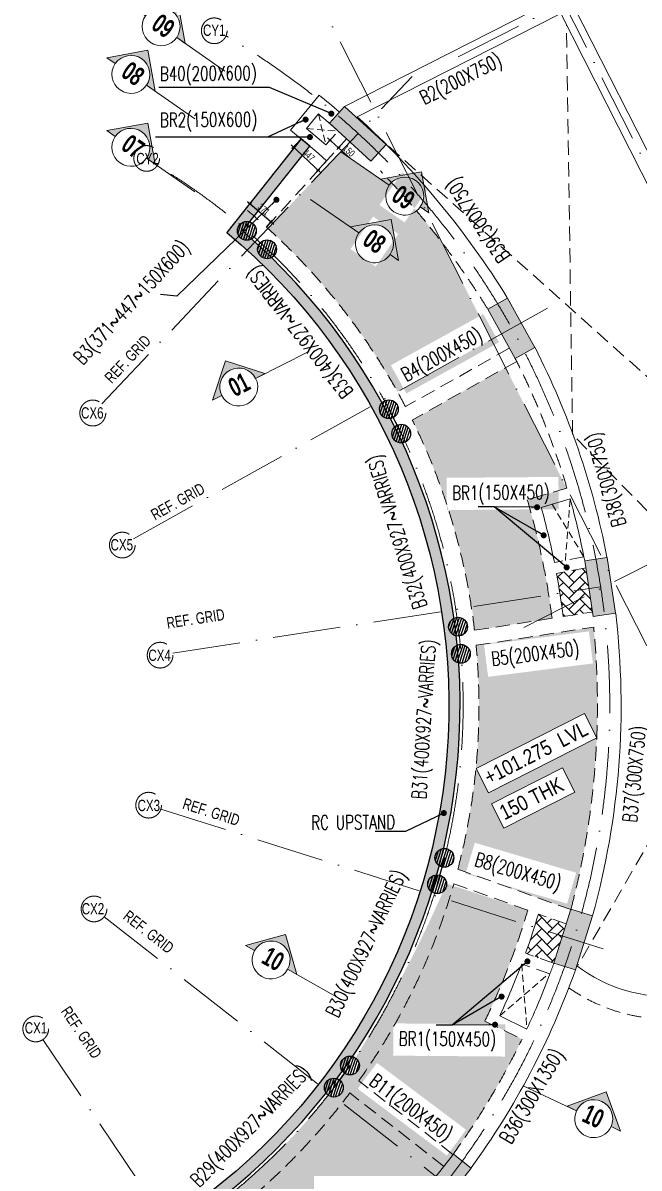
# Model space of a CAD drawing. Header units: millimetres. Extents: x 38 to 25171369, y -3 to 53837.
# Drawn here: x 8260 to 16453, y 26774 to 41989 of the extents above; entities that cross this region are included whole.
import ezdxf

# ---------------------------------------------------------------- set-up
doc = ezdxf.new("R2010")
doc.units = ezdxf.units.MM
for name, pattern in [('ACAD_ISO10W100', [18, 12, -3, 0, -3]), ('CONTINOUS', [0]), ('HIDDEN', [9.524999999999999, 6.349999999999999, -3.174999999999999])]:
    doc.linetypes.add(name, pattern=pattern)
doc.layers.add('Arch-Comments', color=30, linetype='Continuous', plot=False)
for name, color, linetype, lineweight in [('Elevation-1', 41, 'Continuous', 20), ('G-ANNO-SYMB', 111, 'Continuous', 9), ('Grids', 9, 'ACAD_ISO10W100', 5), ('S - SLAB TXT', 2, 'Continuous', 13), ('S-BEAM-IDEN', 2, 'Continuous', 9), ('S-COL HATCH', 8, 'Continuous', 0), ('S-COLUMN', 6, 'Continuous', 9), ('slab thk box', 8, 'Continuous', 15), ('STR-BEAM', 2, 'CONTINOUS', 18), ('STR-CUTOUT', 1, 'Continuous', 13)]:
    doc.layers.add(name, color=color, linetype=linetype, lineweight=lineweight)
for name, color, linetype in [('Hatch', 8, 'Continuous'), ('S- Structural', 5, 'Continuous'), ('Structural', 5, 'Continuous')]:
    doc.layers.add(name, color=color, linetype=linetype)
doc.styles.add('Dim.s & Anno.(Misc.)', font='ARIALN.TTF')
doc.styles.add('EL', font='swisscl.ttf')
doc.styles.add('ROMANS', font='simplex.shx', dxfattribs={"width": 0.75})
doc.styles.add('S - GRID TXT', font='ARIALN.TTF')
doc.styles.add('SOBHA', font='swisscl.ttf')
doc.styles.add('Swis721 LtCn BT_B', font='', dxfattribs={"width": 0.9, "height": 249.9999999999997})
doc.styles.get('Swis721 LtCn BT_B').set_extended_font_data('Swis721 LtCn BT', bold=True)
doc.dimstyles.new('A-GFC-100', dxfattribs={"dimtxt": 200, "dimasz": 100, "dimexe": 100, "dimexo": 0, "dimgap": 0, "dimtad": 0, "dimdec": 0, "dimzin": 1, "dimdsep": 46, "dimtxsty": 'Dim.s & Anno.(Misc.)', "dimblk": 'ARCHTICK', "dimcen": 0, "dimdle": 100, "dimclrd": 8, "dimclre": 8, "dimclrt": 6, "dimazin": 2, "dimtfac": 1, "dimtdec": 0, "dimtmove": 0, "dimatfit": 3, "dimfxl": 1, "dimtolj": 1, "dimlwd": -1, "dimlwe": 9, "dimarcsym": 0})
doc.dimstyles.new('S-30', dxfattribs={"dimscale": 30, "dimtxt": 3, "dimasz": 1.25, "dimexe": 1, "dimexo": 0, "dimgap": 0.5, "dimtad": 1, "dimdec": 0, "dimrnd": 0.0005, "dimzin": 0, "dimdsep": 46, "dimtxsty": 'EL', "dimblk": 'ARCHTICK', "dimcen": 0.09, "dimdle": 1.5, "dimclrd": 251, "dimclre": 251, "dimclrt": 6, "dimadec": 0, "dimazin": 0, "dimtfac": 1, "dimtdec": 0, "dimtofl": 0, "dimtmove": 0, "dimatfit": 3, "dimfxl": 2, "dimtolj": 1, "dimtzin": 0, "dimlwd": -1, "dimlwe": -1, "dimarcsym": 0})
pattern_1 = [(45.00000000000002, (-57983.54831092059, 1832.773457797273), (-22.4506403026729, 22.45064030267288), [])]
pattern_2 = [(45, (0, 0), (0, 143.6840979371064), [304.8, -101.6]), (135, (71.842, 71.842), (1.42e-14, 143.6840979371064), [304.8, -101.6])]

# ---------------------------------------------------------------- blocks, each defined once
blk = doc.blocks.new('TRETWREW')
at = {"layer": 'Hatch', "ltscale": 25}
h = blk.add_hatch(dxfattribs=at)
h.set_pattern_fill('ANSI31', color=9, scale=10, angle=-26.91905313455807)
h.set_pattern_definition(pattern_1)
edge = h.paths.add_edge_path()
edge.add_arc((39696.98783469945, -112658.1555643361), 125, 0, 360)
h = blk.add_hatch(dxfattribs=at)
h.set_pattern_fill('ANSI31', color=9, scale=10, angle=-26.91905313455807)
h.set_pattern_definition(pattern_1)
edge = h.paths.add_edge_path()
edge.add_arc((39826.12329175323, -112997.7961915768), 125, 0, 360)
h = blk.add_hatch(dxfattribs=at)
h.set_pattern_fill('ANSI31', color=9, scale=10, angle=-26.91905313455807)
h.set_pattern_definition(pattern_1)
edge = h.paths.add_edge_path()
edge.add_arc((40308.12415572628, -115626.5463264379), 125, 0, 360)
h = blk.add_hatch(dxfattribs=at)
h.set_pattern_fill('ANSI31', color=9, scale=10, angle=-26.91905313455807)
h.set_pattern_definition(pattern_1)
edge = h.paths.add_edge_path()
edge.add_arc((40307.76086553558, -115989.9078405667), 125, 0, 360)
h = blk.add_hatch(dxfattribs=at)
h.set_pattern_fill('ANSI31', color=9, scale=10, angle=-26.91905313455807)
h.set_pattern_definition(pattern_1)
edge = h.paths.add_edge_path()
edge.add_arc((39820.33176905289, -118618.567249991), 125, 0, 360)
h = blk.add_hatch(dxfattribs=at)
h.set_pattern_fill('ANSI31', color=9, scale=10, angle=-26.91905313455807)
h.set_pattern_definition(pattern_1)
edge = h.paths.add_edge_path()
edge.add_arc((39690.39496183023, -118957.9021112546), 125, 0, 360)
h = blk.add_hatch(dxfattribs=at)
h.set_pattern_fill('ANSI31', color=9, scale=10, angle=-26.91905313455807)
h.set_pattern_definition(pattern_1)
edge = h.paths.add_edge_path()
edge.add_arc((38267.50707734376, -121274.6068796757), 125, 0, 360)
h = blk.add_hatch(dxfattribs=at)
h.set_pattern_fill('ANSI31', color=9, scale=10, angle=-26.91905313455807)
h.set_pattern_definition(pattern_1)
edge = h.paths.add_edge_path()
edge.add_arc((38267.50707734376, -121274.6068796757), 125, 0, 360)
h = blk.add_hatch(dxfattribs=at)
h.set_pattern_fill('ANSI31', color=9, scale=10, angle=-26.91905313455807)
h.set_pattern_definition(pattern_1)
edge = h.paths.add_edge_path()
edge.add_arc((38023.60490548611, -121543.9457972087), 125, 0, 360)
h = blk.add_hatch(dxfattribs=at)
h.set_pattern_fill('ANSI31', color=9, scale=10, angle=-26.91905313455807)
h.set_pattern_definition(pattern_1)
edge = h.paths.add_edge_path()
edge.add_arc((35899.46816485748, -123167.3621091712), 125, 0, 360)
h = blk.add_hatch(dxfattribs=at)
h.set_pattern_fill('ANSI31', color=9, scale=10, angle=-26.91905313455807)
h.set_pattern_definition(pattern_1)
edge = h.paths.add_edge_path()
edge.add_arc((35575.54355004802, -123331.9967527296), 125, 0, 360)
at = {"layer": 'S-COL HATCH'}
h = blk.add_hatch(color=256, dxfattribs=at)
h.dxf.hatch_style = 1
h.paths.add_polyline_path([(41323.69698365778, -111878.20008252), (41604.54752298817, -111772.734568987), (41868.21130683645, -112474.8609173819), (41587.36076746881, -112580.3264308925)])
h = blk.add_hatch(color=256, dxfattribs=at)
h.dxf.hatch_style = 1
h.paths.add_polyline_path([(41323.69698367267, -111878.2000825405), (41604.54752301425, -111772.7345690038), (41868.2113068141, -112474.8609173893), (41587.36076746881, -112580.3264308925)])
h = blk.add_hatch(color=256, dxfattribs=at)
h.dxf.hatch_style = 1
h.paths.add_polyline_path([(42082.33722157031, -115034.7154027819), (42382.11678547039, -115023.217009684), (42410.86276826635, -115772.6659195348), (42111.08320434019, -115784.1643126662)])
h = blk.add_hatch(color=256, dxfattribs=at)
h.dxf.hatch_style = 1
h.paths.add_polyline_path([(41721.36178589984, -118600.6382852941), (42005.95687494799, -118695.5363109409), (41768.71181083843, -119407.0240336265), (41484.1167217642, -119312.1260080095)])
h = blk.add_hatch(color=256, dxfattribs=at)
h.dxf.hatch_style = 1
h.paths.add_polyline_path([(39459.45082117244, -122644.8417521864), (39673.6349831596, -122854.9016120955), (39148.48533337191, -123390.3620170857), (38934.30117132515, -123180.3021571673)])
h = blk.add_hatch(color=8, dxfattribs=at)
h.dxf.hatch_style = 1
h.paths.add_polyline_path([(36591.75819062814, -124838.6545019522), (36718.84159290045, -125110.4077151231), (36039.45855994523, -125428.116220707), (35912.37515768781, -125156.3630075268)])
at = {"layer": 'S-COLUMN', "elevation": 1.3216095e-09}
for points in [[(41323.69698365778, -111878.20008252), (41604.54752298817, -111772.734568987), (41868.21130683645, -112474.8609173819), (41587.36076746881, -112580.3264308925)], [(42082.33722157031, -115034.7154027819), (42382.11678547039, -115023.217009684), (42410.86276826635, -115772.6659195348), (42111.08320434019, -115784.1643126662)], [(41721.36178589984, -118600.6382852941), (42005.95687494799, -118695.5363109409), (41768.71181083843, -119407.0240336265), (41484.1167217642, -119312.1260080095)]]:
    blk.add_lwpolyline(points, close=True, dxfattribs=at)
at = {"layer": 'S-COLUMN', "color": 30, "elevation": 1.3216095e-09}
for points in [[(41323.69698367267, -111878.2000825405), (41604.54752301425, -111772.7345690038), (41868.2113068141, -112474.8609173893), (41587.36076746881, -112580.3264308925)], [(36591.75819062814, -124838.6545019522), (36718.84159290045, -125110.4077151231), (36039.45855994523, -125428.116220707), (35912.37515768781, -125156.3630075268)]]:
    blk.add_lwpolyline(points, close=True, dxfattribs=at)
at = {"layer": 'S-COLUMN'}
blk.add_lwpolyline([(39459.45082117244, -122644.8417521864), (39673.6349831596, -122854.9016120955), (39148.48533337191, -123390.3620170857), (38934.30117132515, -123180.3021571673)], close=True, dxfattribs=at)
at = {"layer": 'Structural', "ltscale": 25}
for centre in [(39696.98783469945, -112658.1555643361, 1.3216095e-09), (39826.12329175323, -112997.7961915768, 1.3216095e-09), (40308.12415572628, -115626.5463264379, 1.3216095e-09), (40307.76086553558, -115989.9078405667, 1.3216095e-09), (39820.33176905289, -118618.567249991, 1.3216095e-09), (39690.39496183023, -118957.9021112546, 1.3216095e-09), (38267.50707734376, -121274.6068796757, 1.3216095e-09), (38023.60490548611, -121543.9457972087, 1.3216095e-09), (35899.46816485748, -123167.3621091712, 1.3216095e-09), (35575.54355004802, -123331.9967527296, 1.3216095e-09)]:
    blk.add_circle(centre, 125, dxfattribs=at)
blk = doc.blocks.new('_ArchTick')
at = {"color": 0, "linetype": 'ByBlock', "const_width": 0.15}
blk.add_lwpolyline([(-0.5, -0.5), (0.5, 0.5)], dxfattribs=at)
blk = doc.blocks.new('A$Ce47450c8')
at = {"layer": 'G-ANNO-SYMB', "extrusion": (0, 0, -1)}
h = blk.add_hatch(color=9, dxfattribs=at)
edge = h.paths.add_edge_path(flags=0)
edge.add_line((-136.8343995958566, 252.34375), (0, 252.34375))
edge.add_line((0, 252.34375), (-390.3115636557341, 642.6553136575967))
edge.add_line((-390.3115636557341, 642.6553136575967), (-780.6231273114681, 252.34375))
edge.add_line((-780.6231273114681, 252.34375), (-641.5218995958566, 252.34375))
edge.add_arc((-389.1781495958566, 252.34375), 252.3437499999996, -1.1368683772161603e-13, 180.0000000000005, ccw=False)
for p, q in [((390.3115636557341, 642.6553136575967), (0, 252.34375)), ((390.3115636557341, 642.6553136575967), (780.6231273114681, 252.34375)), ((136.8343995958566, 252.34375), (0, 252.34375)), ((641.5218995958566, 252.34375), (780.6231273114681, 252.34375))]:
    blk.add_line(p, q, dxfattribs=at)
at = {"layer": 'G-ANNO-SYMB', "color": 1, "extrusion": (0, 0, -1)}
for p, q in [((390.3115636557341, 642.6553136575967), (0, 252.34375)), ((780.6231273114681, 252.34375), (390.3115636557341, 642.6553136575967)), ((0, 252.34375), (136.8343995958566, 252.34375))]:
    blk.add_line(p, q, dxfattribs=at)
at = {"layer": 'G-ANNO-SYMB', "color": 2, "extrusion": (0, 0, -1)}
blk.add_line((641.5218995958566, 252.34375), (1422.985443849117, 252.34375), dxfattribs=at)
at = {"layer": 'G-ANNO-SYMB', "color": 5, "extrusion": (0, 0, -1)}
blk.add_line((641.5218995958566, 252.34375), (780.6231273114681, 252.34375), dxfattribs=at)
at = {"layer": 'G-ANNO-SYMB', "extrusion": (0, 0, -1)}
blk.add_arc((-389.1781495958566, 252.34375), 252.34375, 0, 180, dxfattribs=at)
at = {"layer": 'G-ANNO-SYMB', "color": 2, "extrusion": (0, 0, -1)}
for radius, start, end in [(252.3437499999996, 0, 180), (252.34375, 180, 0)]:
    blk.add_arc((-389.1781495958566, 252.34375), radius, start, end, dxfattribs=at)
blk = doc.blocks.new('*D12')
at = {"layer": 'Arch-Comments', "color": 251, "linetype": 'Continuous', "ltscale": 20, "transparency": 16777216}
for p, q in [((25176445.55685996, 12305892.15720243), (25176525.261326, 12305984.23381895)), ((25176471.60338988, 12305991.00330127), (25176820.25846585, 12305689.19630927)), ((25176726.16508497, 12305649.25374238), (25176805.86955102, 12305741.33035889))]:
    blk.add_line(p, q, dxfattribs=at)
at = {"layer": 'Arch-Comments', "color": 251, "ltscale": 20, "transparency": 16777216, "xscale": 37.5, "yscale": 37.5, "zscale": 37.5}
for p, rotation in [((25176505.62681536, 12305961.5515353), 139.1194879549326), ((25176786.23504037, 12305718.64807525), 319.1194879549327)]:
    blk.add_blockref('_ArchTick', p, dxfattribs=dict(at, rotation=rotation))
at = {"layer": 'Arch-Comments', "color": 6, "ltscale": 20, "transparency": 16777216, "insert": (25176685.91404832, 12305886.28931802), "char_height": 90, "attachment_point": 5, "rotation": 319.11948795493265, "style": 'EL'}
blk.add_mtext('\\A1;371', dxfattribs=at)
blk = doc.blocks.new('*D11')
at = {"layer": 'Arch-Comments', "color": 251, "linetype": 'Continuous', "ltscale": 20, "transparency": 16777216}
for p, q in [((25177183.80334902, 12306821.80577147), (25177062.41136142, 12306691.68879312)), ((25177049.97249655, 12306744.32219165), (25177442.64557178, 12306377.97979973)), ((25177510.66870502, 12306516.8583638), (25177389.27671743, 12306386.74138545))]:
    blk.add_line(p, q, dxfattribs=at)
at = {"layer": 'Arch-Comments', "color": 251, "ltscale": 20, "transparency": 16777216, "xscale": 37.5, "yscale": 37.5, "zscale": 37.5}
for p, rotation in [((25177082.87635616, 12306713.62469953), 136.9868268107404), ((25177409.74171217, 12306408.67729186), 316.9868268107403)]:
    blk.add_blockref('_ArchTick', p, dxfattribs=dict(at, rotation=rotation))
at = {"layer": 'Arch-Comments', "color": 6, "ltscale": 20, "transparency": 16777216, "insert": (25177287.23902366, 12306605.02280851), "char_height": 90, "attachment_point": 5, "rotation": 316.98682681074035, "style": 'EL'}
blk.add_mtext('\\A1;447', dxfattribs=at)
blk = doc.blocks.new('*D13')
at = {"layer": 'Arch-Comments', "color": 251, "linetype": 'Continuous', "ltscale": 20, "transparency": 16777216}
for p, q in [((25177536.80522703, 12306836.50821901), (25177681.44384404, 12306705.72339394)), ((25177596.61351568, 12306835.55694776), (25177550.06262709, 12306784.0750106)), ((25177707.8739903, 12306734.95323616), (25177661.32310172, 12306683.47129901)), ((25177681.44384404, 12306705.72339394), (25177846.60659185, 12306556.38028262))]:
    blk.add_line(p, q, dxfattribs=at)
at = {"layer": 'Arch-Comments', "color": 251, "ltscale": 20, "transparency": 16777216, "xscale": 37.5, "yscale": 37.5, "zscale": 37.5}
for p, rotation in [((25177570.18336941, 12306806.32710553), 137.879549344783), ((25177681.44384404, 12306705.72339394), 317.879549344783)]:
    blk.add_blockref('_ArchTick', p, dxfattribs=dict(at, rotation=rotation))
at = {"layer": 'Arch-Comments', "color": 6, "ltscale": 20, "transparency": 16777216, "insert": (25177818.90604513, 12306663.78986382), "char_height": 90, "attachment_point": 5, "rotation": 317.87954934478296, "style": 'EL'}
blk.add_mtext('\\A1;150', dxfattribs=at)
blk = doc.blocks.new('A$Cab1eb2bb')
at = {"layer": 'Grids', "ltscale": 75}
for p, q in [((23558.93429214507, 18792.39054869674), (7987.421775173396, 49465.25243998133)), ((20691.56877627224, 18065.57484577968), (5414.528942607343, 48158.56991892681)), ((10238.77303346619, 41540.52715973369), (21910.32075315714, 47466.72232264653)), ((5502.477636694909, 36932.37535189651, 1.3216095e-09), (9628.467433072627, 41279.83971628174, 1.3216095e-09)), ((11114.18298839032, 33958.09579973854), (25155.67011968792, 41087.620959213)), ((5924.496109534055, 35137.81513457931, 1.3216095e-09), (11622.50464575365, 38311.69916542247, 1.3216095e-09)), ((6446.626295007765, 33618.07424323447), (12134.15564741194, 34498.8918426577)), ((6288.34761634469, 31547.37632509135), (12167.05485419184, 29688.70035994612)), ((5533.895699046553, 30115.14536623657, 1.3216095e-09), (10696.26974742114, 26080.09778568708, 1.3216095e-09)), ((4719.7595856525, 28484.12621783838, 1.3216095e-09), (7848.76661651954, 23845.46802416258, 1.3216095e-09))]:
    blk.add_line(p, q, dxfattribs=at)
at = {"layer": 'Grids', "color": 6, "linetype": 'ByBlock', "ltscale": 75}
for centre, radius in [((6997.830463547259, 41887.45379761606, 1.3216095e-09), 170.6473444888076), ((6099.413326881826, 40191.58722092211), 170.6473444888076), ((5382.83515567705, 36808.70822970569, 1.3216095e-09), 172.069405692881), ((5775.416037581861, 35054.77509406768, 1.3216095e-09), 170.6473444888076), ((6278.01819100976, 33591.77170633152, 1.073208e-09), 170.6473444888076), ((6125.643063876778, 31598.83256657236), 170.6473444888076), ((5399.44370893389, 30220.23189504072, 1.3216095e-09), 170.6473444888076), ((4624.330765057355, 28625.59655529819, 1.3216095e-09), 170.6473444888076)]:
    blk.add_circle(centre, radius, dxfattribs=at)
at = {"layer": 'Grids', "ltscale": 75}
for radius, start, end in [(10311.2632911457, 291.9205277631461, 59.65161588261652), (8362.226871117962, 291.2225411835673, 59.08585606093454)]:
    blk.add_arc((1944.365141808987, 32920.81703097187, 1.3216095e-09), radius, start, end, dxfattribs=at)
at = {"layer": 'Grids', "color": 6, "linetype": 'ByBlock', "ltscale": 75, "style": 'SOBHA'}
for s, p in [('CY1', (6848.120384950191, 41819.96090638451, 1.3216095e-09)), ('CY2', (5961.965937167406, 40114.46888973564)), ('CX2', (5236.143631022423, 30148.00982124731, 1.3216095e-09)), ('CX1', (4478.79196242243, 28565.53135433793, 1.3216095e-09))]:
    blk.add_text(s, height=150, dxfattribs=at).set_placement(p)
for s, rotation, p in [('REF. GRID', 46.52380410090938, (5633.976580187678, 37192.23696080782, 1.3216095e-09)), ('CX6', 1.067217058e-07, (5226.806761279703, 36735.73410964757, 1.3216095e-09)), ('REF. GRID', 29.1185227207117, (6209.67408009246, 35378.87741216086)), ('CX5', 1.067217058e-07, (5619.310990214348, 34983.79683052376, 1.3216095e-09)), ('REF. GRID', 8.803360060346506, (6376.427584696561, 33942.94721287675)), ('CX4', 1.067217058e-07, (6121.845628459007, 33515.68416800164, 1.0172849e-09)), ('CX3', 1.067217058e-07, (5978.49161285907, 31520.33050732129)), ('REF. GRID', 342.454563129624, (6565.159860409797, 31554.87158901617)), ('REF. GRID', 321.9878796218381, (5772.642043858766, 30095.45116854646)), ('REF. GRID', 304.0016348000889, (4953.038349915296, 28860.09750207886))]:
    blk.add_text(s, height=150, rotation=rotation, dxfattribs=at).set_placement(p)
blk = doc.blocks.new('first floor')
at = {"layer": 'Hatch', "ltscale": 20}
h = blk.add_hatch(dxfattribs=at)
h.set_pattern_fill('AR-CONC', color=1)
h.set_pattern_definition([(50, (14894.24341448396, -102949.2484268071), (182.184668996004, -15.93908553890315), [19.05, -209.5500000000001]), (354.9999999999998, (14894.24341448396, -102949.2484268071), (-35.24342142496931, 191.0568452390351), [15.23999999999999, -167.6405841699998]), (100.4514446999999, (14909.42542148381, -102950.5766803035), (146.9412470903533, 175.1177519121951), [16.19000879999999, -178.0902445999999]), (46.1842, (14894.24341448396, -102898.4484267989), (271.07904089213, -42.04232793272716), [28.57500000000007, -314.3250000000005]), (96.63555760999981, (14916.83331448585, -102901.9519268023), (237.4041340515031, 247.4261245977216), [24.28502313999997, -267.1356081599995]), (351.18415117, (14894.24341448396, -102898.4484267989), (237.4041340649772, 247.4261245855327), [22.85996707000001, -251.4597319200001]), (20.99999999999996, (14919.64341448992, -102911.1484267982), (151.6143912691325, -102.2651981870876), [19.05, -209.55]), (326, (14919.64341448992, -102911.1484267982), (61.80202834764711, 184.1879661223193), [15.24000000000001, -167.64]), (71.45144499999998, (14932.27794709056, -102919.6705266991), (213.4164192787162, 81.92276888590526), [16.19000880000001, -178.0899376]), (37.50000000000001, (14894.24341448396, -102949.2484268071), (3.088603250591816, 84.55503887315314), [0, -165.608, 0, -170.18, 0, -168.275]), (7.499999999999988, (14894.24341448396, -102949.2484268071), (66.81966251030576, 100.1805748181195), [0, -97.02800000000005, 0, -161.798, 0, -64.13500000000003]), (327.5, (14837.60141449421, -102949.2484267959), (135.5905951668714, -5.728743992673457), [0, -63.50000000000003, 0, -198.1200000000001, 0, -262.8900000000001]), (317.5, (14812.2014144957, -102949.2484268034), (148.129181386018, 25.4264910333329), [0, -82.5499999999999, 0, -131.5719999999998, 0, -186.6899999999998])])
h.paths.add_polyline_path([(25175316.87697645, 12292192.88493804, 0.5087553340001733), (25176404.68787763, 12305599.48826105), (25177300.69394226, 12306727.79806577), (25177185.63760963, 12306824.11558876), (25176196.74886371, 12305578.84179895, -0.5199095487761592), (25175115.03543915, 12292246.8135691), (25175889.69285936, 12290858.09102542), (25176020.69031581, 12290931.16404647)])
h = blk.add_hatch(dxfattribs=at)
h.set_pattern_fill('AR-HBONE', color=256)
h.set_pattern_definition([(45, (0, 0), (0, 143.6840979371064), [304.8, -101.6]), (135, (71.84200000000055, 71.84200000000419), (1.42e-14, 143.6840979371064), [304.8, -101.6])])
edge = h.paths.add_edge_path()
edge.add_arc((25170272.76437762, 12298742.92810213), 11049.00691664402, 37.30354249851377, 43.17226376123374)
edge.add_line((25178330.80427673, 12306302.59389026), (25178239.87214587, 12306286.22251503))
edge.add_line((25178239.87214587, 12306286.22251503), (25177712.35738923, 12306652.77063907))
edge.add_line((25177712.35738923, 12306652.77063907), (25176744.32970707, 12305632.78124026))
edge.add_arc((25170978.01026947, 12299292.37440389), 8570.367477949332, 29.125377758691172, 47.71486806527321, ccw=False)
edge.add_line((25178464.71243284, 12303463.76379161), (25179711.69713842, 12304158.35468571))
edge.add_line((25179711.69713842, 12304158.35468571), (25179061.54237733, 12305439.04153574))
edge = h.paths.add_edge_path()
edge.add_line((25179901.96857867, 12303783.55449035), (25178662.31892653, 12303087.45005138))
edge.add_arc((25170808.87682961, 12299224.3345601), 8752.15482430124, 7.022853066168807, 26.19261594859188, ccw=False)
edge.add_line((25179495.36829492, 12300294.41871178), (25180524.38002874, 12300453.80578786))
edge.add_arc((25170260.17376546, 12299100.58830149), 10353.02505457288, 7.510474944184998, 16.42016769738395)
edge.add_line((25180190.94585806, 12302027.17221885), (25180714.68462503, 12302182.65141978))
edge.add_line((25180714.68462503, 12302182.65141978), (25179901.96857867, 12303783.55449035))
edge = h.paths.add_edge_path()
edge.add_line((25181073.79682483, 12300336.52182196), (25179510.76618681, 12300094.41876809))
edge.add_arc((25170978.01026947, 12299292.37440389), 8570.36747795114, -5.527823941182021, 5.369792950443582, ccw=False)
edge.add_line((25179508.52156579, 12298466.79840476), (25179512.63183042, 12298458.70330353))
edge.add_line((25179512.63183042, 12298458.70330353), (25180952.75046366, 12299189.91944402))
edge.add_line((25180952.75046366, 12299189.91944402), (25181114.51759028, 12298871.32164454))
edge.add_arc((25170436.50946377, 12299307.72495368), 10686.92216673863, 357.6596608700913, 365.5242420751012)
edge = h.paths.add_edge_path()
edge.add_line((25181114.30726198, 12298866.20532954), (25179676.42118293, 12298136.12276209))
edge.add_line((25179676.42118293, 12298136.12276209), (25179508.52156579, 12298466.79840476))
edge.add_arc((25170978.01026946, 12299292.37440389), 8570.367477954582, 345.3182909056974, 354.4721760588205, ccw=False)
edge.add_line((25179268.54421312, 12297120.22209889), (25180769.94439486, 12296582.96903569))
edge.add_line((25180769.94439486, 12296582.96903569), (25180771.7334491, 12296588.63492743))
edge.add_arc((25170436.50946378, 12299307.7249537), 10686.92216673601, 345.2600963670336, 357.6322076095422)
h.paths.add_polyline_path([(25179879.71496548, 12297663.5220461), (25179715.92561295, 12297986.10258754), (25180658.0500971, 12298464.46361507), (25180821.83944964, 12298141.88307362)], flags=16)
edge = h.paths.add_edge_path()
edge.add_line((25180198.24236683, 12296575.12488649), (25179117.77889924, 12296928.5941824))
edge.add_arc((25162900.1478163, 12303937.83201584), 17667.51179278272, 328.1432328106064, 336.6260657332958, ccw=False)
edge.add_arc((25177834.05157502, 12294511.03100109), 124.9999999997664, 0, 54.63159909706428, ccw=False)
edge.add_arc((25177834.05157502, 12294511.03100109), 125, -124.40138523449258, 0, ccw=False)
edge.add_arc((25170976.12592414, 12299292.49851859), 8362.226871233566, 323.48111657514005, 324.2586384010458, ccw=False)
edge.add_arc((25177619.76040179, 12294217.58421714), 124.9999999979947, 8.537881512893364e-10, 52.115326241021876, ccw=False)
edge.add_arc((25177619.76040178, 12294217.58421714), 125, -86.02449853679872, 0, ccw=False)
edge.add_line((25177628.42664288, 12294092.88499395), (25178976.99912537, 12293038.80520784))
edge.add_line((25178976.99912537, 12293038.80520784), (25179196.64170195, 12293319.75140223))
edge.add_arc((25170996.74163012, 12299285.53308035), 10140.45917199791, 323.9624914382246, 334.1323868136381)
edge.add_line((25180121.17283376, 12294861.31931642), (25179626.24531596, 12295101.20831569))
edge.add_arc((25170843.28721455, 12299357.64426202), 9759.999998788153, 334.1440387363409, 343.4355206449549)
edge = h.paths.add_edge_path()
edge.add_line((25178863.86006445, 12292651.27869136), (25178746.04290502, 12292743.3876609))
edge.add_line((25178746.04290502, 12292743.3876609), (25178976.99912537, 12293038.80520784))
edge.add_line((25178976.99912537, 12293038.80520784), (25177628.42664288, 12294092.88499395))
edge.add_arc((25177619.76040178, 12294217.58421714), 125.0000000003652, 233.1339765440071, 273.9755014632013, ccw=False)
edge.add_arc((25170976.12592414, 12299292.49851841), 8362.226871121922, 305.0852180464404, 321.7681862065107, ccw=False)
edge.add_arc((25175678.3692529, 12292380.83368661), 124.9999999930698, 0, 33.43344179078821, ccw=False)
edge.add_arc((25175678.3692529, 12292380.83368661), 125, 215.0241613055272, 359.9999999991462, ccw=False)
edge.add_arc((25170976.12592413, 12299292.49851845), 8362.22687115899, 302.7667946974785, 303.3723850474368, ccw=False)
edge.add_line((25175501.93851126, 12292260.86580115), (25176504.53644317, 12290774.54472039))
edge.add_line((25176504.53644317, 12290774.54472039), (25176821.17310744, 12290980.09044788))
edge.add_line((25176821.17310744, 12290980.09044788), (25176902.64890057, 12290854.57957656))
edge.add_arc((25170976.12592414, 12299292.49851841), 10311.26329114662, 305.0829711275504, 319.9036938810765)
h.paths.add_polyline_path([(25178225.6653667, 12305944.60766647), (25178559.82705404, 12305712.41257034), (25178860.65796608, 12306145.35093488), (25178526.49627875, 12306377.54603101)], flags=16)
h.paths.add_polyline_path([(25177841.08112051, 12305358.79382924), (25178175.24280785, 12305126.59873312), (25178476.0737199, 12305559.53709766), (25178141.91203256, 12305791.73219378)], flags=16)
h.paths.add_polyline_path([(25178584.48562497, 12303440.36942075), (25179814.4795301, 12304120.1809331), (25179607.16725188, 12304495.27437303), (25178377.17334675, 12303815.46286068)])
h.paths.add_polyline_path([(25179121.8721628, 12301891.47208323), (25180608.43490783, 12301902.96130755), (25180605.12269902, 12302331.51993675), (25179118.55995398, 12302320.03071243)], flags=17)
h.paths.add_polyline_path([(25179670.59196394, 12299675.80943406), (25181064.6442914, 12299853.70492945), (25181010.3940768, 12300278.82889208), (25179616.34174934, 12300100.93339669)], flags=16)
h.paths.add_polyline_path([(25179866.22603656, 12297694.63645423), (25180763.49306926, 12298150.01007819), (25180624.8527774, 12298423.18655734), (25179727.5857447, 12297967.81293338)], flags=0)
h.paths.add_polyline_path([(25179372.01978902, 12297059.83862911), (25180719.88175655, 12296661.97330583), (25180841.21298601, 12297073.01126289), (25179493.35101849, 12297470.87658617)], flags=17)
h.paths.add_polyline_path([(25178407.9008225, 12294642.32807161), (25179894.46356754, 12294630.83884729), (25179897.77577635, 12295059.39747649), (25178411.21303132, 12295070.88670081)], flags=16)
h.paths.add_polyline_path([(25177936.35848603, 12294202.37348883), (25179121.35367894, 12293315.10596255), (25179378.22244408, 12293658.16850332), (25178193.22725118, 12294545.4360296)], flags=16)
h.paths.add_polyline_path([(25177313.26112012, 12291319.28389725), (25178455.67713934, 12292482.44770871), (25178149.91666316, 12292782.75421979), (25177007.50064393, 12291619.59040833)], flags=16)
h = blk.add_hatch(dxfattribs=at)
h.set_pattern_fill('AR-HBONE', color=256)
h.set_pattern_definition(pattern_2)
h.paths.add_polyline_path([(25180971.97963104, 12301123.94657981), (25180580.15164014, 12301046.9819532, -0.0145208541599311), (25180668.4902285, 12300476.12749968), (25181059.29188771, 12300536.6600784)])
h = blk.add_hatch(dxfattribs=at)
h.set_pattern_fill('AR-HBONE', color=256)
h.set_pattern_definition(pattern_2)
h.paths.add_polyline_path([(25180709.68045809, 12296392.1145975), (25180339.67395961, 12296524.51575685, -0.0138341607458722), (25180168.45246035, 12296003.65543767), (25180545.91142391, 12295873.45622477)])
at = {"color": 0, "linetype": 'ByBlock', "ltscale": 25}
blk.add_lwpolyline([(25176020.69031581, 12290931.16404647), (25175316.87697645, 12292192.88493804, 0.5087553340001733), (25176404.68787763, 12305599.48826105), (25177300.69394226, 12306727.79806577), (25177185.63760963, 12306824.11558876), (25176196.74886371, 12305578.84179895, -0.5199095487761592), (25175115.03543915, 12292246.8135691), (25175889.69285936, 12290858.09102542)], format="xyb", close=True, dxfattribs=at)
at = {"layer": 'Arch-Comments', "ltscale": 20}
for p, q in [((25178351.05368602, 12303230.71328499, 1.3216095e-09), (25178515.23486919, 12302906.55859812, 1.3216095e-09)), ((25179088.59700585, 12297270.78577494, 1.3216095e-09), (25178993.06050207, 12296920.20839635, 1.3216095e-09)), ((25177834.05157502, 12294511.03100109, 1.3216095e-09), (25177619.76040178, 12294217.58421714, 1.3216095e-09))]:
    blk.add_line(p, q, dxfattribs=at)
at = {"layer": 'Elevation-1', "ltscale": 20}
blk.add_line((25180957.62716645, 12301218.68985816, 1.3216095e-09), (25180944.36180403, 12301267.99114518, 1.3216095e-09), dxfattribs=at)
at = {"layer": 'Grids', "ltscale": 75}
blk.add_arc((25170976.12592415, 12299292.49851841, 2.643219e-09), 8362.226871117962, 291.2225411834445, 59.08585606093833, dxfattribs=at)
at = {"layer": 'slab thk box', "color": 5, "linetype": 'ByBlock'}
for points in [[(25181116.53981618, 12298867.33890258), (25179676.42118293, 12298136.12276209), (25179512.63183042, 12298458.70330353), (25180952.75046366, 12299189.91944402)], [(25180821.83944964, 12298141.88307362), (25179879.71496548, 12297663.5220461), (25179715.92561295, 12297986.10258754), (25180658.0500971, 12298464.46361507)]]:
    blk.add_lwpolyline(points, close=True, dxfattribs=at)
at = {"layer": 'STR-BEAM', "ltscale": 30}
for p, q in [((25177761.67325108, 12307253.23891661, 2.5206079e-09), (25180544.8877648, 12308666.40837901, 1.3216095e-09)), ((25177931.27284234, 12307115.04862695, -1.3193139e-09), (25180635.43402394, 12308488.07897886, 1.3216095e-09)), ((25180635.43329483, 12308488.07860865), (25183658.67451142, 12302533.92436062)), ((25180811.7435488, 12308582.60149649), (25183837.00347771, 12302624.4714742)), ((25177413.23131292, 12307154.32580719), (25177256.06860225, 12306960.37474278)), ((25177471.72951324, 12307106.02078659, 2.6455146e-09), (25177472.13158087, 12307106.22493532, 2.6453413e-09)), ((25176196.74885779, 12305578.84179596), (25177185.63760375, 12306824.11558575)), ((25177256.06860225, 12306960.37474278), (25177512.76734536, 12306742.82910942))]:
    blk.add_line(p, q, dxfattribs=at)
at = {"layer": 'STR-BEAM', "linetype": 'HIDDEN', "ltscale": 30}
for p, q in [((25176445.57643373, 12305892.18185101), (25177179.48678523, 12306816.31898048)), ((25176726.16508667, 12305649.25374422), (25177787.92219356, 12306823.4807959)), ((25177512.76774169, 12306742.82954772), (25177680.45928967, 12306928.2843478)), ((25177411.81917033, 12306631.18768298), (25177523.07964495, 12306530.58397139)), ((25179952.33407138, 12304041.21114887, 2.7544437e-09), (25178571.59095173, 12303265.87804325)), ((25180050.12252921, 12303866.74785264, 1.3216095e-09), (25178662.31892872, 12303087.45005261)), ((25180943.06840902, 12301271.13401556, 1.3216095e-09), (25180551.80642774, 12301194.28056712, 1.3216095e-09)), ((25180971.97963104, 12301123.94657981, 1.3216095e-09), (25180580.71764975, 12301047.09313137, 1.3216095e-09)), ((25179489.70015389, 12300293.54075442), (25180520.13038024, 12300453.14754557)), ((25180668.4902285, 12300476.12749968), (25181059.29103746, 12300536.65994671)), ((25180781.72659344, 12296578.75295636, 6.1068207e-09), (25179266.23378633, 12297121.04884973, 7.4284302e-09)), ((25180198.24236683, 12296575.12488649, 2.38956307e-08), (25179215.44190858, 12296926.80498027, 2.50468756e-08)), ((25180709.68045809, 12296392.1145975, 2.32965361e-08), (25180339.67395961, 12296524.51575685, 2.37299589e-08)), ((25180492.78646633, 12295728.28067326, 1.3216095e-09), (25180125.20881965, 12295859.81270521, 1.3216095e-09)), ((25180543.32357082, 12295869.51098542, 1.3216095e-09), (25180175.74592408, 12296001.04301736, 1.3216095e-09)), ((25179202.55208414, 12293330.62094152), (25177950.78755091, 12294309.24529324)), ((25179079.36987201, 12293173.05780302), (25177832.55032998, 12294147.81618099))]:
    blk.add_line(p, q, dxfattribs=at)
at = {"layer": 'STR-BEAM', "color": 2, "linetype": 'HIDDEN', "ltscale": 30}
for p, q in [((25180718.20321265, 12302183.69596188, 1.3217654e-09), (25180190.94585845, 12302027.17221897)), ((25179510.76618929, 12300094.41876848), (25181073.79682481, 12300336.52182196))]:
    blk.add_line(p, q, dxfattribs=at)
at = {"layer": 'STR-BEAM', "color": 2, "ltscale": 30}
blk.add_line((25179825.61472255, 12295171.27453497, -3.75701166404e-05), (25180186.60215077, 12294996.33007302, -3.75701166404e-05), dxfattribs=at)
at = {"layer": 'STR-BEAM', "ltscale": 30}
blk.add_lwpolyline([(25177422.51211918, 12307404.0359439), (25177044.84878145, 12306937.96987757), (25177411.81917033, 12306631.18768298)], dxfattribs=at)
at = {"layer": 'STR-BEAM', "color": 2, "ltscale": 30}
for points in [[(25180759.82849978, 12302039.58290029), (25180376.31719263, 12301925.73218818, -0.0189116811128041), (25180551.80642774, 12301194.28056712, -0.0189116811128041)], [(25180579.8141601, 12301048.8089119, -0.0145675569716112), (25180668.4902285, 12300476.12749968)]]:
    blk.add_lwpolyline(points, format="xyb", dxfattribs=at)
at = {"layer": 'STR-BEAM', "color": 2, "ltscale": 30, "elevation": 1.3216095e-09}
blk.add_lwpolyline([(25180944.361804, 12301267.99114519), (25180944.3667442, 12301267.99204898)], dxfattribs=at)
at = {"layer": 'STR-BEAM', "color": 2, "linetype": 'HIDDEN', "ltscale": 30}
blk.add_lwpolyline([(25180198.24236683, 12296575.12488649, -0.0405639644414323), (25179626.24531596, 12295101.20831569), (25180121.17283378, 12294861.31931641)], format="xyb", dxfattribs=at)
at = {"layer": 'STR-BEAM', "ltscale": 30}
for centre, radius, start, end in [((25170978.29499399, 12299292.22420656), 10359.99150668527, 49.58628493456683, 51.53553143026815), ((25174892.18434844, 12303986.49767884, -2.6501056e-09), 4048.548572948873, 46.53306923986322, 51.48607622768704), ((25170978.01026947, 12299292.37440389), 8170.367477949538, 300.4206809659533, 50.30208900924896)]:
    blk.add_arc(centre, radius, start, end, dxfattribs=at)
at = {"layer": 'STR-BEAM', "color": 2, "linetype": 'HIDDEN', "ltscale": 30}
for centre, radius, start, end in [((25170991.04604894, 12299308.53585052), 10139.44432154315, 51.54552889738857, 51.54553493047271), ((25170272.76437761, 12298742.92810213, 1.3216095e-09), 11049.00691664102, 31.77896766573029, 43.86769343450786), ((25170978.01026947, 12299292.37440389), 8570.367477949536, 48.88165325938006, 50.36017433326502), ((25170978.01026947, 12299292.37440389), 8570.367477949536, 27.62177630928395, 47.87880159546868), ((25170992.63698761, 12299297.68461015, 1.3216095e-09), 10144.67265201844, 16.52798271953904, 27.02268019206478), ((25170978.01026947, 12299292.37440389), 8570.367477949536, 6.70844960771506, 26.2835409250502), ((25170805.4809244, 12299242.90337932), 9789.744889005675, 7.101281258576534, 16.52338629603741), ((25170436.50946377, 12299307.7249537, -7.51389395874e-05), 10686.92216673896, 345.260180661125, 5.524242075280234), ((25170978.01026947, 12299292.37440389), 8570.367477949536, 345.3182909052924, 5.36979295175716), ((25170978.01026947, 12299292.37440389), 8570.367477949536, 324.448319930746, 343.9773540921614), ((25170996.74163013, 12299285.53308034, -0.0001127103499213), 10140.45917198744, 339.4638703110649, 340.3373479451571), ((25182054.65594319, 12297414.16712699, 5.286438e-09), 2284.467306849355, 234.9713363760316, 316.3817577218968), ((25170996.74163013, 12299285.53308034, -0.0001127103499213), 10140.45917198744, 323.9625419072484, 334.1325616354158), ((25170978.01026947, 12299292.37440389), 8570.367477949536, 302.9622385687003, 323.1105641808791)]:
    blk.add_arc(centre, radius, start, end, dxfattribs=at)
at = {"layer": 'STR-BEAM', "color": 2, "ltscale": 30}
for centre, radius, start, end in [((25170374.13131161, 12298817.21775773, -1.3193139e-09), 11223.38564000269, 31.68081176610749, 47.67471545118343), ((25171001.14860307, 12299299.77347893, 1.3216095e-09), 10435.97866923362, 10.86269954720025, 27.07163360907583), ((25171392.34231459, 12299400.00352326, 1.3216095e-09), 9732.291519273844, 11.08470537581053, 15.73682801891404), ((25170978.28317471, 12299292.20924624, 7.51415555512e-05), 10460.01016394461, 344.5269803696569, 6.731087456149171), ((25170843.28932177, 12299357.6727934, 2.5852904e-09), 9909.999999177757, 340.2176682538841, 343.3880221078725), ((25170843.28932177, 12299357.6727934, 2.5852904e-09), 9909.999999177757, 335.0111549376323, 339.3503816273866), ((25170996.74163013, 12299285.53308034, -0.0001127103499213), 10140.45917198744, 334.9801166539603, 339.4639990671307)]:
    blk.add_arc(centre, radius, start, end, dxfattribs=at)
at = {"layer": 'STR-BEAM', "color": 2, "ltscale": 0.05}
for centre, radius, start, end in [((25182054.65594319, 12297414.16712699, 5.286438e-09), 1984.467306849355, 232.6535010708312, 315.4477127986873), ((25171016.9698176, 12299275.25669681, -3.75701166404e-05), 10417.75121448215, 323.987012950614, 340.4136462304549)]:
    blk.add_arc(centre, radius, start, end, dxfattribs=at)
at = {"layer": 'STR-CUTOUT', "color": 1, "linetype": 'HIDDEN', "ltscale": 30}
for p, q in [((25180793.08452425, 12302895.29241793, 1.3216095e-09), (25180712.22421537, 12308336.8425298)), ((25178134.86183215, 12306916.08723479, 1.2892585e-09), (25184161.1425067, 12301544.62957521, -1.1437767e-09)), ((25186376.32104534, 12297181.49333385), (25180793.08452423, 12302895.29241791, 1.2833645e-09)), ((25184159.48293005, 12301547.52096881), (25180858.42252362, 12295830.77327267, 5.286438e-09))]:
    blk.add_line(p, q, dxfattribs=at)
at = {"layer": 'STR-CUTOUT', "color": 1, "linetype": 'HIDDEN', "ltscale": 15}
for p, q in [((25177413.23131326, 12307154.32580691), (25177513.20323697, 12306743.3111742)), ((25177256.06860225, 12306960.37474278), (25177677.32587096, 12306924.81901192, 1.3216095e-09)), ((25180520.0957026, 12301968.41488895, 1.3216095e-09), (25180944.91364124, 12301268.09210188, 1.3216095e-09)), ((25180698.40525802, 12301222.99425383, 1.3216095e-09), (25180760.85129027, 12302035.9358818, 1.3216095e-09)), ((25180116.6163115, 12295859.8127052, 1.3216095e-09), (25180186.31531496, 12294998.33443452, 1.3216095e-09)), ((25179825.61491765, 12295171.27495356, 2.5852904e-09), (25180479.50828801, 12295733.03206604, 1.3216095e-09))]:
    blk.add_line(p, q, dxfattribs=at)
at = {"layer": 'Elevation-1', "rotation": 26.91905313455809}
blk.add_blockref('TRETWREW', (25090062.68459718, 12388080.03250422), dxfattribs=at)
at = {"layer": 'Elevation-1', "ltscale": 20}
for p, rotation in [((25174859.09865952, 12308328.0991637, 0.0001253047136244), 325.2061657764727), ((25174457.56729526, 12307694.67640882, 0.000125300877233), 325.2061657764727), ((25174457.56729526, 12306725.57511914, 0.0001252968025633), 325.2061657764727), ((25176122.27810996, 12303125.15377552), 26.91905313415539), ((25176322.43717996, 12295884.65959797), 330.6275871366965)]:
    blk.add_blockref('A$Ce47450c8', p, dxfattribs=dict(at, rotation=rotation))
at = {"layer": 'Elevation-1', "ltscale": 20, "xscale": -1}
for p, rotation in [((25178736.93444642, 12305633.55192092, 0.0001253047136241), 325.2061657766669), ((25178335.40308217, 12305000.12916604, 0.0001253008772327), 325.2061657766669), ((25181322.24572643, 12293412.48261974), 335.1061240230471)]:
    blk.add_blockref('A$Ce47450c8', p, dxfattribs=dict(at, rotation=rotation))
at = {"layer": 'G-ANNO-SYMB', "color": 1, "char_height": 250, "width": 333.0937499999995, "attachment_point": 2, "line_spacing_factor": 0.9642671421142559, "style": 'Swis721 LtCn BT_B'}
for s, insert, rotation in [('09', (25175424.04041841, 12308427.61699597), 325.2061657777944), ('08', (25175022.50905415, 12307794.19424109), 325.2061657777944), ('07', (25175022.50905415, 12306825.09295141), 325.2061657777944), ('09', (25178616.34034951, 12306150.03541754), 325.2061657753452), ('08', (25178231.6350205, 12305564.30571575), 325.2061657753452), ('01', (25176302.36463964, 12303669.79295117), 26.919053135477107), ('10', (25176875.44929412, 12296037.10824972), 330.6275871380183), ('10', (25181123.02486655, 12293950.41759612), 335.1061240217253)]:
    blk.add_mtext(s, dxfattribs=dict(at, insert=insert, rotation=rotation))
at = {"layer": 'S - SLAB TXT', "color": 1, "linetype": 'Continuous', "style": 'S - GRID TXT'}
for s, p in [('+101.275  LVL', (25179683.81141712, 12298238.9146757)), ('150 THK', (25179887.10519968, 12297766.3139597))]:
    blk.add_text(s, height=200, rotation=26.90833201519129, dxfattribs=at).set_placement(p)
at = {"layer": 'S-BEAM-IDEN', "color": 3, "style": 'ROMANS', "width": 0.7}
for s, height, rotation, p in [('B2(200X750)', 187.5, 26.92000000467278, (25178822.74776417, 12307272.05959865, 1.3216095e-09)), ('B40(200X600)', 187.5, 0.4428141084307934, (25175306.77582642, 12307594.3681963, 2.643219e-09)), ('BR2(150X600)', 187.5, 0.4428141084307934, (25175306.77582642, 12306979.85830749, 2.643219e-09)), ('B39(300X750)', 187.4999999999998, 124.0280568055305, (25179971.29348055, 12305261.60517352, -7.01867230946e-05)), ('B3(371~447~150X600)', 187.5, 47.44457369692609, (25174279.57620812, 12303807.06115585, 5.286438e-09)), ('B33(400X927~VARRIES)', 187.4999999999999, 127.4650516671033, (25177886.26571228, 12303467.71582141, 1.3216095e-09)), ('B4(200X450)', 187.5, 28.92921049769375, (25178582.21611135, 12303592.1381671, -6.60498415996e-05)), ('B38(300X750)', 187.4999999999999, 106.2190687507236, (25181506.4516008, 12301701.7131351, -7.01867230946e-05)), ('B32(400X927~VARRIES)', 187.4999999999999, 107.1693127223786, (25178861.70964605, 12300613.46804544)), ('BR1(150X450)', 187.5, 0.4428141084307934, (25179192.26353574, 12302025.94868966, 2.643219e-09)), ('B31(400X927~VARRIES)', 187.4999999999999, 86.45711220813902, (25178843.76197618, 12298046.38685006)), ('B5(200X450)', 187.5, 7.272229406789739, (25179724.49276565, 12299817.70237482, -1.33064191228e-05)), ('B37(300X750)', 187.4999999999999, 84.42551290522297, (25181644.23209864, 12297735.21637258, -3.50933615473e-05)), ('RC UPSTAND', 187.5, 0.4428141084307934, (25177318.78210315, 12297644.40215932, 2.643219e-09)), ('B8(200X450)', 187.5, 343.5543196264745, (25179478.44212441, 12297168.06611911, -7.51349468429e-05)), ('B30(400X927~VARRIES)', 187.5, 64.5018979138523, (25177673.82445857, 12295135.04086989)), ('BR1(150X450)', 187.5, 359.5571858915692, (25178480.36232596, 12294775.70060843, 2.643219e-09)), ('B36(300X1350)', 187.5, 59.41863076165653, (25179973.14764639, 12293456.54000823, -3.50933615473e-05)), ('B29(400X927~VARRIES)', 187.5, 45.51558780407167, (25175828.67206419, 12292883.53618951)), ('B11(200X450)', 187.5, 323.1758928863044, (25178073.80706527, 12294266.76907196, 1.3216095e-09))]:
    blk.add_text(s, height=height, rotation=rotation, dxfattribs=at).set_placement(p)
at = {"layer": 'Arch-Comments', "ltscale": 20}
for p1, p2, distance, picture, middle in [((25177183.80334902, 12306821.80577147), (25177510.66870502, 12306516.8583638), -147.95067492682787, '*D11', (25177287.23902366, 12306605.02280851)), ((25177596.61351568, 12306835.55694776), (25177707.8739903, 12306734.95323616), -39.40731287108009, '*D13', (25177818.90604513, 12306663.78986382)), ((25176445.55685996, 12305892.15720243), (25176726.16508498, 12305649.25374238), 91.78220402201765, '*D12', (25176685.91404832, 12305886.28931802))]:
    dim = blk.add_aligned_dim(p1=p1, p2=p2, distance=distance, dimstyle='S-30', dxfattribs=at)
    dim.commit()
    dim.dimension.update_dxf_attribs({"geometry": picture, "text_midpoint": middle})
at = {"color": 6, "ltscale": 25}
for points, override in [([(25177585.8262351, 12307158.31199514), (25176762.7379756, 12307505.60053741), (25175291.94001023, 12307505.60053742)], {"dimasz": 80, "dimldrblk": 'Dot'}), ([(25177244.24634188, 12307079.55138714), (25176737.72045031, 12306846.6030625), (25175248.07862821, 12306846.60306249)], {"dimasz": 80, "dimgap": 0, "dimtad": 0, "dimldrblk": 'Dot'}), ([(25177301.562715, 12306846.6030625), (25175248.07862821, 12306846.60306249)], {"dimasz": 80, "dimgap": 0, "dimtad": 0, "dimldrblk": 'Dot'}), ([(25176856.15238945, 12306013.89507469), (25175532.01376542, 12304733.58799933), (25175313.06315411, 12304756.14249893)], {"dimasz": 80, "dimldrblk": 'Dot'}), ([(25180321.25670713, 12301928.98154968), (25179749.43040302, 12301933.55941921), (25179538.22955201, 12301933.55941922)], {"dimasz": 80, "dimldrblk": 'Dot'}), ([(25180408.39186634, 12301555.94957146), (25179749.43040302, 12301933.55941921)], {"dimasz": 80, "dimldrblk": 'Dot'}), ([(25180714.97797566, 12301129.46942071), (25179749.43040302, 12301933.55941921)], {"dimasz": 80, "dimldrblk": 'Dot'}), ([(25179081.72502768, 12297866.1823338), (25178573.14267632, 12297620.43471318), (25178167.7235607, 12297620.43471318)], {"dimasz": 80, "dimldrblk": 'Dot'}), ([(25180193.54695259, 12295894.61507062), (25179190.3891856, 12295049.24651249)], {"dimasz": 80, "dimldrblk": 'Dot'}), ([(25179849.35064892, 12295426.85636023), (25179190.3891856, 12295049.24651249)], {"dimasz": 80, "dimldrblk": 'Dot'}), ([(25179762.2154897, 12295053.82438201), (25179190.3891856, 12295049.24651249), (25178979.18833458, 12295049.24651249)], {"dimasz": 80, "dimldrblk": 'Dot'})]:
    blk.add_leader(points, dimstyle='A-GFC-100', override=override, dxfattribs=at)

msp = doc.modelspace()

# ---------------------------------------------------------------- block references
at = {"layer": 'S- Structural'}
msp.add_blockref('first floor', (-25165225.06285566, -12266374.72438792), dxfattribs=at)

# ---------------------------------------------------------------- next in the draw order: block references
at = {"layer": 'Grids', "ltscale": 20}
msp.add_blockref('A$Cab1eb2bb', (3806.697926664582, -3.042900485949758), dxfattribs=at)

doc.saveas('drawing.dxf')
